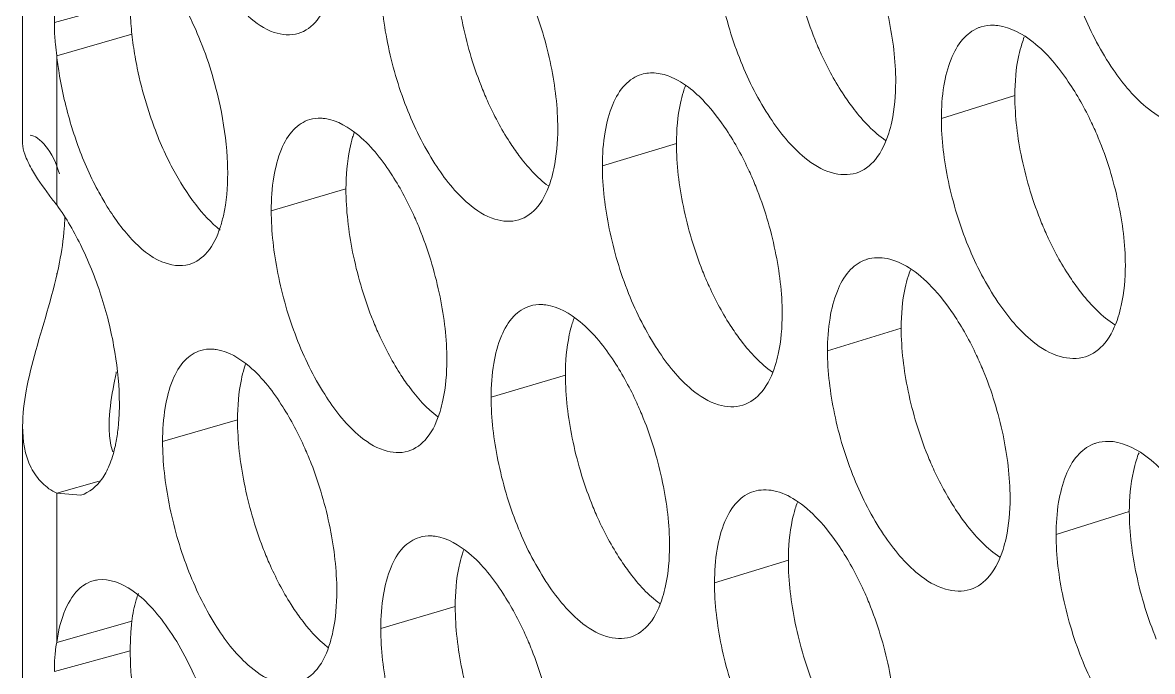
# Model space of a CAD drawing. Header units: millimetres. Extents: x 1177 to 4147, y 93 to 2194.
# Drawn here: x 2491.77 to 2505.48, y 809.78 to 817.65 of the extents above; entities that cross this region are included whole.
import ezdxf

# ---------------------------------------------------------------- set-up
doc = ezdxf.new("R2010")
doc.units = ezdxf.units.MM
doc.header["$LTSCALE"] = 0.1
doc.layers.get('0').update_dxf_attribs({"lineweight": 13})
doc.layers.add('标注', color=251, linetype='Continuous', lineweight=9)

# ---------------------------------------------------------------- blocks, each defined once
blk = doc.blocks.new('02')
for p, q in [((4328.801, 757.25), (4328.801, 763.595)), ((4329.392, 756.182), (4329.392, 758.769)), ((4328.801, 746.007), (4328.801, 752.345)), ((4329.392, 748.595), (4329.392, 751.182))]:
    blk.add_line(p, q)
at = {"layer": '标注'}
for p, q in [((4330.668, 759.703), (4329.351, 759.344)), ((4330.695, 759.141), (4329.392, 758.769)), ((4346.007, 758.079), (4344.733, 757.683)), ((4346.007, 758.079), (4344.733, 757.683)), ((4340.139, 757.249), (4338.854, 756.862)), ((4334.408, 756.46), (4333.112, 756.083)), ((4329.392, 754.96), (4329.392, 754.998)), ((4344.036, 754.048), (4342.758, 753.655)), ((4338.214, 753.232), (4336.925, 752.848)), ((4332.528, 752.457), (4331.228, 752.082)), ((4330.127, 751.391), (4329.392, 751.182)), ((4329.392, 751.182), (4329.813, 751.152)), ((4347.992, 750.865), (4346.722, 750.466)), ((4342.08, 750.021), (4340.799, 749.631)), ((4336.303, 749.219), (4335.011, 748.838)), ((4330.695, 748.967), (4329.392, 748.595)), ((4330.695, 748.967), (4329.392, 748.595)), ((4330.668, 748.453), (4329.351, 748.094)), ((4330.668, 748.453), (4329.351, 748.094))]:
    blk.add_line(p, q, dxfattribs=at)
for centre, radius, start, end in [((4336.687, 759.716), 6.02, 181.871, 185.483), ((4345.609, 758.665), 0.633, 107.3212, 111.9576), ((4345.609, 758.665), 0.633, 107.3212, 111.9576), ((4336.712, 759.804), 6.053, 186.2893, 189.956), ((4347.904, 758.414), 1.862, 158.5276, 162.4554), ((4347.904, 758.414), 1.862, 158.5276, 162.4554), ((4333.9, 759.391), 4.55, 185.3339, 187.8588), ((4342.076, 757.581), 1.903, 159.5485, 162.781), ((4336.39, 756.789), 1.95, 160.5892, 163.1153), ((4343.627, 754.644), 0.623, 107.151, 111.3587), ((4345.946, 754.382), 1.875, 158.8656, 162.563), ((4340.165, 753.562), 1.918, 159.8933, 162.8914), ((4334.526, 752.783), 1.966, 160.9402, 163.2288), ((4332.677, 752.348), 2.377, 177.2621, 180.0726), ((4347.607, 751.441), 0.642, 107.4921, 112.5473), ((4349.877, 751.2), 1.849, 158.192, 162.3487), ((4344.003, 750.354), 1.889, 159.2059, 162.6715), ((4338.27, 749.548), 1.933, 160.2403, 163.0029), ((4330.173, 749.136), 0.55, 97.1735, 105.9366), ((4330.173, 749.136), 0.55, 97.1735, 105.9366), ((4335.848, 748.455), 5.18, 178.0496, 180.0207), ((4335.848, 748.455), 5.18, 178.0496, 180.0207), ((4331.697, 748.179), 2.342, 169.768, 173.6853), ((4331.697, 748.179), 2.342, 169.768, 173.6853), ((4336.345, 748.454), 5.677, 180.0086, 181.863), ((4336.345, 748.454), 5.677, 180.0086, 181.863), ((4336.687, 748.466), 6.02, 181.871, 185.483), ((4336.687, 748.466), 6.02, 181.871, 185.483)]:
    blk.add_arc(centre, radius, start, end, dxfattribs=at)
for points, knots in [([(4346.722, 761.716), (4346.722, 761.349), (4346.819, 760.593), (4347.149, 759.513), (4347.646, 758.566), (4348.084, 758.037), (4348.324, 757.847)], [0, 0, 0, 0, 0.256026, 0.528509, 0.78559, 1, 1, 1, 1]), ([(4342.08, 761.271), (4342.08, 760.905), (4342.174, 760.148), (4342.391, 759.42), (4342.537, 759.059)], [0, 0, 0, 0, 0.484648, 1, 1, 1, 1]), ([(4342.08, 761.271), (4342.08, 760.905), (4342.174, 760.148), (4342.391, 759.42), (4342.537, 759.059)], [0, 0, 0, 0, 0.484648, 1, 1, 1, 1]), ([(4340.799, 760.881), (4340.799, 760.515), (4340.893, 759.758), (4341.216, 758.677), (4341.7, 757.727), (4342.129, 757.194), (4342.365, 757.002)], [0, 0, 0, 0, 0.256604, 0.529576, 0.786585, 1, 1, 1, 1]), ([(4340.799, 760.881), (4340.799, 760.515), (4340.893, 759.758), (4341.216, 758.677), (4341.7, 757.727), (4342.129, 757.194), (4342.365, 757.002)], [0, 0, 0, 0, 0.256604, 0.529576, 0.786585, 1, 1, 1, 1]), ([(4336.303, 760.469), (4336.303, 760.102), (4336.395, 759.346), (4336.607, 758.616), (4336.75, 758.253)], [0, 0, 0, 0, 0.484764, 1, 1, 1, 1]), ([(4343.941, 758.321), (4343.941, 758.687), (4343.845, 759.443), (4343.626, 760.171), (4343.479, 760.531)], [0, 0, 0, 0, 0.484476, 1, 1, 1, 1]), ([(4343.941, 758.321), (4343.941, 758.687), (4343.845, 759.443), (4343.626, 760.171), (4343.479, 760.531)], [0, 0, 0, 0, 0.484476, 1, 1, 1, 1]), ([(4332.225, 757.9), (4332.14, 758.307), (4331.905, 759.073), (4331.535, 759.787), (4331.316, 760.1)], [0, 0, 0, 0, 0.521078, 1, 1, 1, 1]), ([(4335.011, 760.088), (4335.011, 759.722), (4335.103, 758.967), (4335.417, 757.885), (4335.888, 756.934), (4336.305, 756.397), (4336.536, 756.201)], [0, 0, 0, 0, 0.257025, 0.530351, 0.787311, 1, 1, 1, 1]), ([(4333.581, 759.155), (4333.709, 759.192), (4333.965, 759.393), (4334.083, 759.679), (4334.132, 759.842)], [0, 0, 0, 0, 0.438663, 1, 1, 1, 1]), ([(4329.369, 759.686), (4329.366, 759.659), (4329.355, 759.545), (4329.351, 759.431), (4329.351, 759.344)], [0, 0, 0, 0, 0.240746, 1, 1, 1, 1]), ([(4338.081, 757.506), (4338.081, 757.872), (4337.987, 758.628), (4337.773, 759.357), (4337.629, 759.72)], [0, 0, 0, 0, 0.484593, 1, 1, 1, 1]), ([(4332.711, 759.455), (4332.843, 759.337), (4333.109, 759.149), (4333.448, 759.116), (4333.581, 759.155)], [0, 0, 0, 0, 0.561342, 1, 1, 1, 1]), ([(4329.351, 759.344), (4329.351, 759.313), (4329.353, 759.188), (4329.36, 759.063), (4329.369, 758.968)], [0, 0, 0, 0, 0.242279, 1, 1, 1, 1]), ([(4345.373, 759.252), (4345.27, 759.21), (4345.069, 759.054), (4344.876, 758.691), (4344.756, 758.222), (4344.733, 757.871), (4344.733, 757.683)], [0, 0, 0, 0, 0.187225, 0.410841, 0.682034, 1, 1, 1, 1]), ([(4345.373, 759.252), (4345.27, 759.21), (4345.069, 759.054), (4344.876, 758.691), (4344.756, 758.222), (4344.733, 757.871), (4344.733, 757.683)], [0, 0, 0, 0, 0.187225, 0.410841, 0.682034, 1, 1, 1, 1]), ([(4345.714, 759.293), (4345.689, 759.296), (4345.59, 759.304), (4345.49, 759.291), (4345.421, 759.269)], [0, 0, 0, 0, 0.259055, 1, 1, 1, 1]), ([(4345.714, 759.293), (4345.689, 759.296), (4345.59, 759.304), (4345.49, 759.291), (4345.421, 759.269)], [0, 0, 0, 0, 0.259055, 1, 1, 1, 1]), ([(4346.933, 758.32), (4346.761, 758.573), (4346.426, 758.989), (4345.936, 759.265), (4345.714, 759.293)], [0, 0, 0, 0, 0.577332, 1, 1, 1, 1]), ([(4346.933, 758.32), (4346.761, 758.573), (4346.426, 758.989), (4345.936, 759.265), (4345.714, 759.293)], [0, 0, 0, 0, 0.577332, 1, 1, 1, 1]), ([(4342.537, 759.059), (4342.573, 758.97), (4342.718, 758.633), (4342.895, 758.309), (4343.045, 758.082)], [0, 0, 0, 0, 0.260496, 1, 1, 1, 1]), ([(4342.537, 759.059), (4342.573, 758.97), (4342.718, 758.633), (4342.895, 758.309), (4343.045, 758.082)], [0, 0, 0, 0, 0.260496, 1, 1, 1, 1]), ([(4346.129, 758.975), (4346.108, 758.91), (4346.031, 758.617), (4346.007, 758.313), (4346.007, 758.079)], [0, 0, 0, 0, 0.225897, 1, 1, 1, 1]), ([(4346.129, 758.975), (4346.108, 758.91), (4346.031, 758.617), (4346.007, 758.313), (4346.007, 758.079)], [0, 0, 0, 0, 0.225897, 1, 1, 1, 1]), ([(4329.392, 758.769), (4329.403, 758.67), (4329.459, 758.262), (4329.554, 757.86), (4329.644, 757.562)], [0, 0, 0, 0, 0.243528, 1, 1, 1, 1]), ([(4330.75, 758.757), (4330.762, 758.689), (4330.815, 758.411), (4330.885, 758.137), (4330.947, 757.934)], [0, 0, 0, 0, 0.247361, 1, 1, 1, 1]), ([(4339.532, 758.445), (4339.425, 758.413), (4339.21, 758.268), (4339.005, 757.903), (4338.879, 757.421), (4338.854, 757.058), (4338.854, 756.862)], [0, 0, 0, 0, 0.183968, 0.404776, 0.677031, 1, 1, 1, 1]), ([(4341.005, 757.484), (4340.894, 757.652), (4340.692, 757.918), (4340.368, 758.223), (4340.08, 758.401), (4339.797, 758.484), (4339.613, 758.47), (4339.532, 758.445)], [0, 0, 0, 0, 0.324474, 0.533713, 0.711862, 0.863947, 1, 1, 1, 1]), ([(4336.75, 758.253), (4336.785, 758.164), (4336.926, 757.826), (4337.099, 757.501), (4337.246, 757.274)], [0, 0, 0, 0, 0.260758, 1, 1, 1, 1]), ([(4343.819, 757.426), (4343.84, 757.491), (4343.916, 757.783), (4343.941, 758.087), (4343.941, 758.321)], [0, 0, 0, 0, 0.225833, 1, 1, 1, 1]), ([(4343.819, 757.426), (4343.84, 757.491), (4343.916, 757.783), (4343.941, 758.087), (4343.941, 758.321)], [0, 0, 0, 0, 0.225833, 1, 1, 1, 1]), ([(4347.454, 757.346), (4347.417, 757.434), (4347.268, 757.771), (4347.087, 758.095), (4346.933, 758.32)], [0, 0, 0, 0, 0.260211, 1, 1, 1, 1]), ([(4347.454, 757.346), (4347.417, 757.434), (4347.268, 757.771), (4347.087, 758.095), (4346.933, 758.32)], [0, 0, 0, 0, 0.260211, 1, 1, 1, 1]), ([(4340.259, 758.144), (4340.239, 758.079), (4340.164, 757.787), (4340.139, 757.483), (4340.139, 757.249)], [0, 0, 0, 0, 0.225492, 1, 1, 1, 1]), ([(4343.045, 758.082), (4343.1, 758), (4343.306, 757.711), (4343.555, 757.446), (4343.766, 757.302)], [0, 0, 0, 0, 0.280375, 1, 1, 1, 1]), ([(4343.045, 758.082), (4343.1, 758), (4343.306, 757.711), (4343.555, 757.446), (4343.766, 757.302)], [0, 0, 0, 0, 0.280375, 1, 1, 1, 1]), ([(4346.007, 758.079), (4346.007, 757.712), (4346.102, 756.956), (4346.323, 756.229), (4346.471, 755.868)], [0, 0, 0, 0, 0.484571, 1, 1, 1, 1]), ([(4346.007, 758.079), (4346.007, 757.712), (4346.102, 756.956), (4346.323, 756.229), (4346.471, 755.868)], [0, 0, 0, 0, 0.484571, 1, 1, 1, 1]), ([(4330.947, 757.934), (4330.977, 757.834), (4331.104, 757.449), (4331.264, 757.074), (4331.406, 756.808)], [0, 0, 0, 0, 0.257432, 1, 1, 1, 1]), ([(4332.357, 756.732), (4332.357, 756.825), (4332.344, 757.217), (4332.287, 757.607), (4332.225, 757.9)], [0, 0, 0, 0, 0.236743, 1, 1, 1, 1]), ([(4348.324, 757.847), (4348.466, 757.735), (4348.753, 757.56), (4349.101, 757.545), (4349.24, 757.589)], [0, 0, 0, 0, 0.554103, 1, 1, 1, 1]), ([(4333.779, 757.663), (4333.673, 757.632), (4333.461, 757.488), (4333.26, 757.124), (4333.136, 756.642), (4333.112, 756.279), (4333.112, 756.083)], [0, 0, 0, 0, 0.181499, 0.401469, 0.674683, 1, 1, 1, 1]), ([(4334.048, 757.679), (4334.025, 757.683), (4333.935, 757.691), (4333.843, 757.681), (4333.779, 757.663)], [0, 0, 0, 0, 0.259359, 1, 1, 1, 1]), ([(4335.213, 756.689), (4335.049, 756.944), (4334.734, 757.36), (4334.263, 757.648), (4334.048, 757.679)], [0, 0, 0, 0, 0.582011, 1, 1, 1, 1]), ([(4344.733, 757.683), (4344.733, 757.317), (4344.829, 756.56), (4345.156, 755.479), (4345.649, 754.532), (4346.084, 754.002), (4346.323, 753.811)], [0, 0, 0, 0, 0.256219, 0.528865, 0.785923, 1, 1, 1, 1]), ([(4344.733, 757.683), (4344.733, 757.317), (4344.829, 756.56), (4345.156, 755.479), (4345.649, 754.532), (4346.084, 754.002), (4346.323, 753.811)], [0, 0, 0, 0, 0.256219, 0.528865, 0.785923, 1, 1, 1, 1]), ([(4329.644, 757.562), (4329.675, 757.462), (4329.801, 757.077), (4329.962, 756.702), (4330.104, 756.436)], [0, 0, 0, 0, 0.257377, 1, 1, 1, 1]), ([(4337.962, 756.612), (4337.982, 756.677), (4338.056, 756.969), (4338.081, 757.273), (4338.081, 757.506)], [0, 0, 0, 0, 0.225428, 1, 1, 1, 1]), ([(4341.514, 756.506), (4341.478, 756.595), (4341.332, 756.933), (4341.155, 757.257), (4341.005, 757.484)], [0, 0, 0, 0, 0.260475, 1, 1, 1, 1]), ([(4343.255, 756.735), (4343.385, 756.775), (4343.644, 756.975), (4343.768, 757.264), (4343.819, 757.426)], [0, 0, 0, 0, 0.443684, 1, 1, 1, 1]), ([(4343.255, 756.735), (4343.385, 756.775), (4343.644, 756.975), (4343.768, 757.264), (4343.819, 757.426)], [0, 0, 0, 0, 0.443684, 1, 1, 1, 1]), ([(4328.954, 756.811), (4328.91, 756.891), (4328.841, 757.031), (4328.801, 757.186), (4328.801, 757.25)], [0, 0, 0, 0, 0.58968, 1, 1, 1, 1]), ([(4328.932, 757.395), (4328.974, 757.39), (4329.073, 757.34), (4329.281, 757.135), (4329.389, 756.899), (4329.441, 756.721)], [0, 0, 0, 0, 0.148198, 0.361925, 1, 1, 1, 1]), ([(4334.524, 757.355), (4334.505, 757.29), (4334.431, 756.997), (4334.408, 756.694), (4334.408, 756.46)], [0, 0, 0, 0, 0.225092, 1, 1, 1, 1]), ([(4337.246, 757.274), (4337.297, 757.194), (4337.491, 756.915), (4337.721, 756.657), (4337.919, 756.511)], [0, 0, 0, 0, 0.279282, 1, 1, 1, 1]), ([(4340.139, 757.249), (4340.139, 756.883), (4340.233, 756.126), (4340.448, 755.397), (4340.593, 755.036)], [0, 0, 0, 0, 0.484687, 1, 1, 1, 1]), ([(4347.923, 755.138), (4347.923, 755.504), (4347.825, 756.259), (4347.603, 756.986), (4347.454, 757.346)], [0, 0, 0, 0, 0.484398, 1, 1, 1, 1]), ([(4347.923, 755.138), (4347.923, 755.504), (4347.825, 756.259), (4347.603, 756.986), (4347.454, 757.346)], [0, 0, 0, 0, 0.484398, 1, 1, 1, 1]), ([(4338.854, 756.862), (4338.854, 756.496), (4338.948, 755.739), (4339.268, 754.657), (4339.749, 753.707), (4340.174, 753.172), (4340.408, 752.979)], [0, 0, 0, 0, 0.256797, 0.52993, 0.786916, 1, 1, 1, 1]), ([(4342.365, 757.002), (4342.502, 756.89), (4342.779, 756.714), (4343.119, 756.694), (4343.255, 756.735)], [0, 0, 0, 0, 0.555929, 1, 1, 1, 1]), ([(4342.365, 757.002), (4342.502, 756.89), (4342.779, 756.714), (4343.119, 756.694), (4343.255, 756.735)], [0, 0, 0, 0, 0.555929, 1, 1, 1, 1]), ([(4329.392, 756.182), (4329.347, 756.239), (4329.191, 756.441), (4329.044, 756.651), (4328.954, 756.811)], [0, 0, 0, 0, 0.283462, 1, 1, 1, 1]), ([(4331.406, 756.808), (4331.522, 756.592), (4331.761, 756.209), (4332.068, 755.873), (4332.228, 755.746)], [0, 0, 0, 0, 0.545672, 1, 1, 1, 1]), ([(4332.225, 755.789), (4332.248, 755.857), (4332.331, 756.164), (4332.357, 756.485), (4332.357, 756.732)], [0, 0, 0, 0, 0.223003, 1, 1, 1, 1]), ([(4335.709, 755.708), (4335.674, 755.797), (4335.532, 756.135), (4335.36, 756.461), (4335.213, 756.689)], [0, 0, 0, 0, 0.260737, 1, 1, 1, 1]), ([(4330.104, 756.436), (4330.148, 756.354), (4330.32, 756.053), (4330.523, 755.77), (4330.696, 755.586)], [0, 0, 0, 0, 0.271397, 1, 1, 1, 1]), ([(4334.408, 756.46), (4334.408, 756.094), (4334.499, 755.337), (4334.709, 754.607), (4334.851, 754.244)], [0, 0, 0, 0, 0.484802, 1, 1, 1, 1]), ([(4337.405, 755.924), (4337.534, 755.962), (4337.791, 756.162), (4337.911, 756.449), (4337.962, 756.612)], [0, 0, 0, 0, 0.440715, 1, 1, 1, 1]), ([(4341.972, 754.295), (4341.972, 754.661), (4341.877, 755.417), (4341.66, 756.145), (4341.514, 756.506)], [0, 0, 0, 0, 0.484515, 1, 1, 1, 1]), ([(4330.479, 752.733), (4330.479, 753.032), (4330.418, 753.653), (4330.199, 754.566), (4329.861, 755.427), (4329.56, 755.952), (4329.392, 756.182)], [0, 0, 0, 0, 0.24518, 0.507954, 0.766556, 1, 1, 1, 1]), ([(4333.112, 756.083), (4333.112, 755.718), (4333.203, 754.966), (4333.511, 753.888), (4333.976, 752.937), (4334.388, 752.399), (4334.616, 752.201)], [0, 0, 0, 0, 0.25688, 0.530083, 0.787064, 1, 1, 1, 1]), ([(4336.536, 756.201), (4336.67, 756.088), (4336.938, 755.91), (4337.272, 755.884), (4337.405, 755.924)], [0, 0, 0, 0, 0.558251, 1, 1, 1, 1]), ([(4329.532, 755.962), (4329.531, 755.9), (4329.518, 755.64), (4329.479, 755.382), (4329.441, 755.188)], [0, 0, 0, 0, 0.238404, 1, 1, 1, 1]), ([(4346.471, 755.868), (4346.507, 755.78), (4346.655, 755.443), (4346.834, 755.12), (4346.987, 754.895)], [0, 0, 0, 0, 0.26032, 1, 1, 1, 1]), ([(4346.471, 755.868), (4346.507, 755.78), (4346.655, 755.443), (4346.834, 755.12), (4346.987, 754.895)], [0, 0, 0, 0, 0.26032, 1, 1, 1, 1]), ([(4331.69, 755.152), (4331.811, 755.187), (4332.057, 755.369), (4332.175, 755.638), (4332.225, 755.789)], [0, 0, 0, 0, 0.441393, 1, 1, 1, 1]), ([(4336.157, 753.493), (4336.157, 753.86), (4336.065, 754.616), (4335.852, 755.345), (4335.709, 755.708)], [0, 0, 0, 0, 0.484632, 1, 1, 1, 1]), ([(4330.696, 755.586), (4330.844, 755.43), (4331.132, 755.174), (4331.537, 755.108), (4331.69, 755.152)], [0, 0, 0, 0, 0.574979, 1, 1, 1, 1]), ([(4344.942, 754.287), (4344.829, 754.455), (4344.599, 754.752), (4344.213, 755.093), (4343.82, 755.276), (4343.554, 755.274), (4343.443, 755.24)], [0, 0, 0, 0, 0.323685, 0.595295, 0.814917, 1, 1, 1, 1]), ([(4329.441, 755.188), (4329.339, 754.669), (4329.098, 753.938), (4328.856, 752.996), (4328.801, 752.551), (4328.801, 752.345)], [0, 0, 0, 0, 0.543055, 0.787808, 1, 1, 1, 1]), ([(4343.4, 755.225), (4343.297, 755.185), (4343.095, 755.029), (4342.901, 754.667), (4342.782, 754.196), (4342.758, 753.844), (4342.758, 753.655)], [0, 0, 0, 0, 0.186349, 0.409523, 0.681034, 1, 1, 1, 1]), ([(4347.799, 754.242), (4347.82, 754.307), (4347.897, 754.599), (4347.923, 754.904), (4347.923, 755.138)], [0, 0, 0, 0, 0.226105, 1, 1, 1, 1]), ([(4347.799, 754.242), (4347.82, 754.307), (4347.897, 754.599), (4347.923, 754.904), (4347.923, 755.138)], [0, 0, 0, 0, 0.226105, 1, 1, 1, 1]), ([(4340.593, 755.036), (4340.628, 754.947), (4340.773, 754.609), (4340.948, 754.285), (4341.097, 754.058)], [0, 0, 0, 0, 0.260583, 1, 1, 1, 1]), ([(4344.157, 754.943), (4344.137, 754.878), (4344.06, 754.586), (4344.036, 754.281), (4344.036, 754.048)], [0, 0, 0, 0, 0.225761, 1, 1, 1, 1]), ([(4346.987, 754.895), (4347.044, 754.81), (4347.259, 754.515), (4347.519, 754.246), (4347.74, 754.104)], [0, 0, 0, 0, 0.281036, 1, 1, 1, 1]), ([(4346.987, 754.895), (4347.044, 754.81), (4347.259, 754.515), (4347.519, 754.246), (4347.74, 754.104)], [0, 0, 0, 0, 0.281036, 1, 1, 1, 1]), ([(4337.599, 754.43), (4337.493, 754.398), (4337.279, 754.254), (4337.075, 753.889), (4336.95, 753.407), (4336.925, 753.044), (4336.925, 752.848)], [0, 0, 0, 0, 0.183153, 0.403682, 0.676253, 1, 1, 1, 1]), ([(4337.876, 754.449), (4337.853, 754.452), (4337.76, 754.46), (4337.665, 754.45), (4337.599, 754.43)], [0, 0, 0, 0, 0.259249, 1, 1, 1, 1]), ([(4339.059, 753.465), (4338.893, 753.718), (4338.571, 754.135), (4338.094, 754.419), (4337.876, 754.449)], [0, 0, 0, 0, 0.580424, 1, 1, 1, 1]), ([(4341.851, 753.4), (4341.872, 753.465), (4341.948, 753.757), (4341.972, 754.061), (4341.972, 754.295)], [0, 0, 0, 0, 0.225697, 1, 1, 1, 1]), ([(4345.459, 753.311), (4345.422, 753.4), (4345.274, 753.737), (4345.095, 754.061), (4344.942, 754.287)], [0, 0, 0, 0, 0.260299, 1, 1, 1, 1]), ([(4334.851, 754.244), (4334.885, 754.155), (4335.026, 753.817), (4335.197, 753.491), (4335.343, 753.263)], [0, 0, 0, 0, 0.260845, 1, 1, 1, 1]), ([(4338.332, 754.127), (4338.312, 754.062), (4338.238, 753.769), (4338.214, 753.465), (4338.214, 753.232)], [0, 0, 0, 0, 0.225358, 1, 1, 1, 1]), ([(4347.23, 753.55), (4347.361, 753.591), (4347.621, 753.791), (4347.747, 754.08), (4347.799, 754.242)], [0, 0, 0, 0, 0.445594, 1, 1, 1, 1]), ([(4347.23, 753.55), (4347.361, 753.591), (4347.621, 753.791), (4347.747, 754.08), (4347.799, 754.242)], [0, 0, 0, 0, 0.445594, 1, 1, 1, 1]), ([(4341.097, 754.058), (4341.151, 753.976), (4341.353, 753.691), (4341.595, 753.428), (4341.802, 753.284)], [0, 0, 0, 0, 0.280024, 1, 1, 1, 1]), ([(4344.036, 754.048), (4344.036, 753.681), (4344.131, 752.925), (4344.35, 752.197), (4344.496, 751.836)], [0, 0, 0, 0, 0.48461, 1, 1, 1, 1]), ([(4346.323, 753.811), (4346.463, 753.699), (4346.747, 753.524), (4347.092, 753.506), (4347.23, 753.55)], [0, 0, 0, 0, 0.554701, 1, 1, 1, 1]), ([(4346.323, 753.811), (4346.463, 753.699), (4346.747, 753.524), (4347.092, 753.506), (4347.23, 753.55)], [0, 0, 0, 0, 0.554701, 1, 1, 1, 1]), ([(4331.891, 753.66), (4331.787, 753.63), (4331.575, 753.487), (4331.375, 753.124), (4331.252, 752.642), (4331.228, 752.279), (4331.228, 752.082)], [0, 0, 0, 0, 0.180661, 0.40035, 0.673891, 1, 1, 1, 1]), ([(4332.157, 753.676), (4332.134, 753.679), (4332.046, 753.688), (4331.955, 753.679), (4331.891, 753.66)], [0, 0, 0, 0, 0.259416, 1, 1, 1, 1]), ([(4333.312, 752.683), (4333.15, 752.938), (4332.839, 753.354), (4332.371, 753.644), (4332.157, 753.676)], [0, 0, 0, 0, 0.582814, 1, 1, 1, 1]), ([(4342.758, 753.655), (4342.758, 753.288), (4342.853, 752.532), (4343.179, 751.451), (4343.667, 750.502), (4344.099, 749.971), (4344.336, 749.779)], [0, 0, 0, 0, 0.256412, 0.529221, 0.786254, 1, 1, 1, 1]), ([(4332.643, 753.351), (4332.624, 753.286), (4332.551, 752.993), (4332.528, 752.69), (4332.528, 752.457)], [0, 0, 0, 0, 0.22496, 1, 1, 1, 1]), ([(4336.039, 752.6), (4336.059, 752.664), (4336.133, 752.957), (4336.157, 753.26), (4336.157, 753.493)], [0, 0, 0, 0, 0.225294, 1, 1, 1, 1]), ([(4339.564, 752.486), (4339.528, 752.575), (4339.384, 752.912), (4339.208, 753.237), (4339.059, 753.465)], [0, 0, 0, 0, 0.260562, 1, 1, 1, 1]), ([(4341.29, 752.71), (4341.419, 752.75), (4341.678, 752.95), (4341.8, 753.238), (4341.851, 753.4)], [0, 0, 0, 0, 0.442709, 1, 1, 1, 1]), ([(4345.924, 751.102), (4345.924, 751.468), (4345.828, 752.224), (4345.607, 752.951), (4345.459, 753.311)], [0, 0, 0, 0, 0.484437, 1, 1, 1, 1]), ([(4330.426, 753.289), (4330.411, 753.217), (4330.357, 752.943), (4330.313, 752.666), (4330.304, 752.461)], [0, 0, 0, 0, 0.264477, 1, 1, 1, 1]), ([(4335.343, 753.263), (4335.393, 753.184), (4335.582, 752.909), (4335.807, 752.653), (4336, 752.507)], [0, 0, 0, 0, 0.27889, 1, 1, 1, 1]), ([(4338.214, 753.232), (4338.214, 752.865), (4338.307, 752.109), (4338.52, 751.379), (4338.664, 751.017)], [0, 0, 0, 0, 0.484725, 1, 1, 1, 1]), ([(4340.408, 752.979), (4340.545, 752.867), (4340.818, 752.691), (4341.155, 752.669), (4341.29, 752.71)], [0, 0, 0, 0, 0.55656, 1, 1, 1, 1]), ([(4330.457, 752.307), (4330.46, 752.341), (4330.474, 752.483), (4330.479, 752.625), (4330.479, 752.733)], [0, 0, 0, 0, 0.240443, 1, 1, 1, 1]), ([(4336.925, 752.848), (4336.925, 752.481), (4337.018, 751.725), (4337.335, 750.642), (4337.812, 749.691), (4338.234, 749.155), (4338.467, 748.961)], [0, 0, 0, 0, 0.256988, 0.530284, 0.787246, 1, 1, 1, 1]), ([(4333.805, 751.701), (4333.77, 751.79), (4333.629, 752.129), (4333.458, 752.455), (4333.312, 752.683)], [0, 0, 0, 0, 0.260824, 1, 1, 1, 1]), ([(4335.486, 751.912), (4335.613, 751.95), (4335.87, 752.15), (4335.989, 752.437), (4336.039, 752.6)], [0, 0, 0, 0, 0.439697, 1, 1, 1, 1]), ([(4328.801, 752.345), (4328.8, 752.1), (4328.855, 751.733), (4329.123, 751.354), (4329.299, 751.228), (4329.392, 751.182)], [0, 0, 0, 0, 0.536627, 0.771347, 1, 1, 1, 1]), ([(4330.301, 752.345), (4330.301, 752.304), (4330.306, 752.154), (4330.329, 752.002), (4330.365, 751.9)], [0, 0, 0, 0, 0.274396, 1, 1, 1, 1]), ([(4332.528, 752.457), (4332.528, 752.09), (4332.618, 751.333), (4332.827, 750.602), (4332.967, 750.239)], [0, 0, 0, 0, 0.484841, 1, 1, 1, 1]), ([(4340.019, 750.273), (4340.019, 750.639), (4339.925, 751.395), (4339.709, 752.124), (4339.564, 752.486)], [0, 0, 0, 0, 0.484554, 1, 1, 1, 1]), ([(4330.401, 751.975), (4330.407, 752.001), (4330.43, 752.111), (4330.447, 752.222), (4330.457, 752.307)], [0, 0, 0, 0, 0.239722, 1, 1, 1, 1]), ([(4334.616, 752.201), (4334.749, 752.085), (4335.016, 751.902), (4335.353, 751.873), (4335.486, 751.912)], [0, 0, 0, 0, 0.55978, 1, 1, 1, 1]), ([(4329.813, 751.152), (4329.956, 751.193), (4330.159, 751.364), (4330.317, 751.676), (4330.376, 751.87), (4330.401, 751.975)], [0, 0, 0, 0, 0.426718, 0.691609, 1, 1, 1, 1]), ([(4331.228, 752.082), (4331.228, 751.719), (4331.318, 750.97), (4331.622, 749.895), (4332.079, 748.945), (4332.485, 748.405), (4332.711, 748.205)], [0, 0, 0, 0, 0.256731, 0.529807, 0.786809, 1, 1, 1, 1]), ([(4347.36, 752.034), (4347.258, 751.991), (4347.058, 751.833), (4346.865, 751.471), (4346.746, 751.002), (4346.722, 750.653), (4346.722, 750.466)], [0, 0, 0, 0, 0.188092, 0.412143, 0.683021, 1, 1, 1, 1]), ([(4347.711, 752.078), (4347.685, 752.081), (4347.585, 752.088), (4347.484, 752.075), (4347.414, 752.053)], [0, 0, 0, 0, 0.259011, 1, 1, 1, 1]), ([(4348.939, 751.108), (4348.766, 751.361), (4348.428, 751.777), (4347.935, 752.051), (4347.711, 752.078)], [0, 0, 0, 0, 0.576575, 1, 1, 1, 1]), ([(4344.496, 751.836), (4344.532, 751.748), (4344.679, 751.411), (4344.857, 751.087), (4345.008, 750.861)], [0, 0, 0, 0, 0.260408, 1, 1, 1, 1]), ([(4348.115, 751.761), (4348.095, 751.696), (4348.017, 751.403), (4347.992, 751.098), (4347.992, 750.865)], [0, 0, 0, 0, 0.226033, 1, 1, 1, 1]), ([(4334.249, 749.485), (4334.249, 749.852), (4334.157, 750.608), (4333.946, 751.338), (4333.805, 751.701)], [0, 0, 0, 0, 0.48467, 1, 1, 1, 1]), ([(4341.48, 751.215), (4341.372, 751.183), (4341.157, 751.038), (4340.95, 750.672), (4340.824, 750.189), (4340.799, 749.827), (4340.799, 749.631)], [0, 0, 0, 0, 0.184776, 0.405862, 0.677804, 1, 1, 1, 1]), ([(4342.966, 750.258), (4342.854, 750.426), (4342.627, 750.723), (4342.244, 751.065), (4341.855, 751.25), (4341.59, 751.249), (4341.48, 751.215)], [0, 0, 0, 0, 0.324351, 0.596195, 0.815556, 1, 1, 1, 1]), ([(4338.664, 751.017), (4338.699, 750.928), (4338.842, 750.591), (4339.016, 750.266), (4339.164, 750.039)], [0, 0, 0, 0, 0.260671, 1, 1, 1, 1]), ([(4345.802, 750.207), (4345.822, 750.272), (4345.899, 750.564), (4345.924, 750.868), (4345.924, 751.102)], [0, 0, 0, 0, 0.225969, 1, 1, 1, 1]), ([(4342.2, 750.917), (4342.18, 750.852), (4342.104, 750.559), (4342.08, 750.255), (4342.08, 750.021)], [0, 0, 0, 0, 0.225626, 1, 1, 1, 1]), ([(4345.008, 750.861), (4345.065, 750.777), (4345.275, 750.486), (4345.529, 750.218), (4345.746, 750.076)], [0, 0, 0, 0, 0.280712, 1, 1, 1, 1]), ([(4347.992, 750.865), (4347.992, 750.498), (4348.089, 749.742), (4348.311, 749.015), (4348.46, 748.655)], [0, 0, 0, 0, 0.484532, 1, 1, 1, 1]), ([(4335.681, 750.419), (4335.576, 750.388), (4335.362, 750.244), (4335.16, 749.879), (4335.035, 749.397), (4335.011, 749.035), (4335.011, 748.838)], [0, 0, 0, 0, 0.18233, 0.402579, 0.67547, 1, 1, 1, 1]), ([(4335.955, 750.437), (4335.931, 750.44), (4335.84, 750.449), (4335.747, 750.438), (4335.681, 750.419)], [0, 0, 0, 0, 0.259303, 1, 1, 1, 1]), ([(4337.128, 749.45), (4336.963, 749.704), (4336.645, 750.12), (4336.171, 750.406), (4335.955, 750.437)], [0, 0, 0, 0, 0.581214, 1, 1, 1, 1]), ([(4346.722, 750.466), (4346.722, 750.099), (4346.819, 749.343), (4347.149, 748.263), (4347.646, 747.316), (4348.084, 746.787), (4348.324, 746.597)], [0, 0, 0, 0, 0.256026, 0.528509, 0.78559, 1, 1, 1, 1]), ([(4332.967, 750.239), (4333.001, 750.15), (4333.141, 749.811), (4333.311, 749.485), (4333.455, 749.257)], [0, 0, 0, 0, 0.260931, 1, 1, 1, 1]), ([(4339.899, 749.379), (4339.919, 749.444), (4339.995, 749.736), (4340.019, 750.04), (4340.019, 750.273)], [0, 0, 0, 0, 0.225563, 1, 1, 1, 1]), ([(4343.479, 749.281), (4343.443, 749.37), (4343.296, 749.708), (4343.118, 750.032), (4342.966, 750.258)], [0, 0, 0, 0, 0.260387, 1, 1, 1, 1]), ([(4345.235, 749.515), (4345.365, 749.556), (4345.625, 749.756), (4345.75, 750.044), (4345.802, 750.207)], [0, 0, 0, 0, 0.444646, 1, 1, 1, 1]), ([(4336.421, 750.114), (4336.401, 750.049), (4336.327, 749.756), (4336.303, 749.452), (4336.303, 749.219)], [0, 0, 0, 0, 0.225225, 1, 1, 1, 1]), ([(4339.164, 750.039), (4339.217, 749.958), (4339.414, 749.676), (4339.651, 749.415), (4339.853, 749.27)], [0, 0, 0, 0, 0.279659, 1, 1, 1, 1]), ([(4342.08, 750.021), (4342.08, 749.655), (4342.174, 748.898), (4342.391, 748.17), (4342.537, 747.809)], [0, 0, 0, 0, 0.484648, 1, 1, 1, 1]), ([(4344.336, 749.779), (4344.475, 749.667), (4344.755, 749.492), (4345.098, 749.473), (4345.235, 749.515)], [0, 0, 0, 0, 0.555309, 1, 1, 1, 1]), ([(4330.022, 749.666), (4329.963, 749.649), (4329.887, 749.611), (4329.821, 749.56), (4329.805, 749.547)], [0, 0, 0, 0, 0.740858, 1, 1, 1, 1]), ([(4330.022, 749.666), (4329.963, 749.649), (4329.887, 749.611), (4329.821, 749.56), (4329.805, 749.547)], [0, 0, 0, 0, 0.740858, 1, 1, 1, 1]), ([(4331.316, 748.85), (4331.223, 748.984), (4331.035, 749.222), (4330.662, 749.559), (4330.309, 749.708), (4330.104, 749.683)], [0, 0, 0, 0, 0.320968, 0.5929, 1, 1, 1, 1]), ([(4331.316, 748.85), (4331.223, 748.984), (4331.035, 749.222), (4330.662, 749.559), (4330.309, 749.708), (4330.104, 749.683)], [0, 0, 0, 0, 0.320968, 0.5929, 1, 1, 1, 1]), ([(4340.799, 749.631), (4340.799, 749.265), (4340.893, 748.508), (4341.216, 747.427), (4341.7, 746.477), (4342.129, 745.944), (4342.365, 745.752)], [0, 0, 0, 0, 0.256604, 0.529576, 0.786585, 1, 1, 1, 1]), ([(4329.805, 749.547), (4329.689, 749.448), (4329.497, 749.136), (4329.419, 748.792), (4329.392, 748.595)], [0, 0, 0, 0, 0.434523, 1, 1, 1, 1]), ([(4329.805, 749.547), (4329.689, 749.448), (4329.497, 749.136), (4329.419, 748.792), (4329.392, 748.595)], [0, 0, 0, 0, 0.434523, 1, 1, 1, 1]), ([(4330.808, 749.446), (4330.795, 749.41), (4330.744, 749.253), (4330.712, 749.092), (4330.695, 748.967)], [0, 0, 0, 0, 0.232223, 1, 1, 1, 1]), ([(4330.808, 749.446), (4330.795, 749.41), (4330.744, 749.253), (4330.712, 749.092), (4330.695, 748.967)], [0, 0, 0, 0, 0.232223, 1, 1, 1, 1]), ([(4334.132, 748.592), (4334.152, 748.657), (4334.226, 748.949), (4334.249, 749.252), (4334.249, 749.485)], [0, 0, 0, 0, 0.225161, 1, 1, 1, 1]), ([(4337.629, 748.47), (4337.594, 748.559), (4337.45, 748.897), (4337.276, 749.222), (4337.128, 749.45)], [0, 0, 0, 0, 0.26065, 1, 1, 1, 1]), ([(4333.455, 749.257), (4333.505, 749.179), (4333.689, 748.907), (4333.909, 748.654), (4334.096, 748.508)], [0, 0, 0, 0, 0.278486, 1, 1, 1, 1]), ([(4336.303, 749.219), (4336.303, 748.852), (4336.395, 748.096), (4336.607, 747.366), (4336.75, 747.003)], [0, 0, 0, 0, 0.484764, 1, 1, 1, 1]), ([(4339.34, 748.69), (4339.469, 748.729), (4339.727, 748.929), (4339.848, 749.216), (4339.899, 749.379)], [0, 0, 0, 0, 0.441719, 1, 1, 1, 1]), ([(4343.941, 747.071), (4343.941, 747.437), (4343.845, 748.193), (4343.626, 748.921), (4343.479, 749.281)], [0, 0, 0, 0, 0.484476, 1, 1, 1, 1]), ([(4330.695, 748.967), (4330.692, 748.94), (4330.68, 748.828), (4330.674, 748.716), (4330.671, 748.631)], [0, 0, 0, 0, 0.242582, 1, 1, 1, 1]), ([(4330.695, 748.967), (4330.692, 748.94), (4330.68, 748.828), (4330.674, 748.716), (4330.671, 748.631)], [0, 0, 0, 0, 0.242582, 1, 1, 1, 1]), ([(4332.225, 746.65), (4332.14, 747.057), (4331.905, 747.823), (4331.535, 748.537), (4331.316, 748.85)], [0, 0, 0, 0, 0.521078, 1, 1, 1, 1]), ([(4332.225, 746.65), (4332.14, 747.057), (4331.905, 747.823), (4331.535, 748.537), (4331.316, 748.85)], [0, 0, 0, 0, 0.521078, 1, 1, 1, 1]), ([(4335.011, 748.838), (4335.011, 748.472), (4335.103, 747.717), (4335.417, 746.635), (4335.888, 745.684), (4336.305, 745.147), (4336.536, 744.951)], [0, 0, 0, 0, 0.257025, 0.530351, 0.787311, 1, 1, 1, 1]), ([(4338.467, 748.961), (4338.602, 748.849), (4338.872, 748.673), (4339.207, 748.649), (4339.34, 748.69)], [0, 0, 0, 0, 0.557203, 1, 1, 1, 1]), ([(4329.369, 748.436), (4329.366, 748.409), (4329.355, 748.295), (4329.351, 748.181), (4329.351, 748.094)], [0, 0, 0, 0, 0.240746, 1, 1, 1, 1]), ([(4329.369, 748.436), (4329.366, 748.409), (4329.355, 748.295), (4329.351, 748.181), (4329.351, 748.094)], [0, 0, 0, 0, 0.240746, 1, 1, 1, 1]), ([(4333.581, 747.905), (4333.709, 747.942), (4333.965, 748.143), (4334.083, 748.429), (4334.132, 748.592)], [0, 0, 0, 0, 0.438663, 1, 1, 1, 1]), ([(4338.081, 746.256), (4338.081, 746.622), (4337.987, 747.378), (4337.773, 748.107), (4337.629, 748.47)], [0, 0, 0, 0, 0.484593, 1, 1, 1, 1]), ([(4332.711, 748.205), (4332.843, 748.087), (4333.109, 747.899), (4333.448, 747.866), (4333.581, 747.905)], [0, 0, 0, 0, 0.561342, 1, 1, 1, 1])]:
    blk.add_open_spline(points, degree=3, knots=knots, dxfattribs=at)

msp = doc.modelspace()

# ---------------------------------------------------------------- block references
at = {"xscale": 0.7, "yscale": 0.7, "zscale": 0.7}
msp.add_blockref('02', (-538.391, 286.112), dxfattribs=at)

doc.saveas('drawing.dxf')
